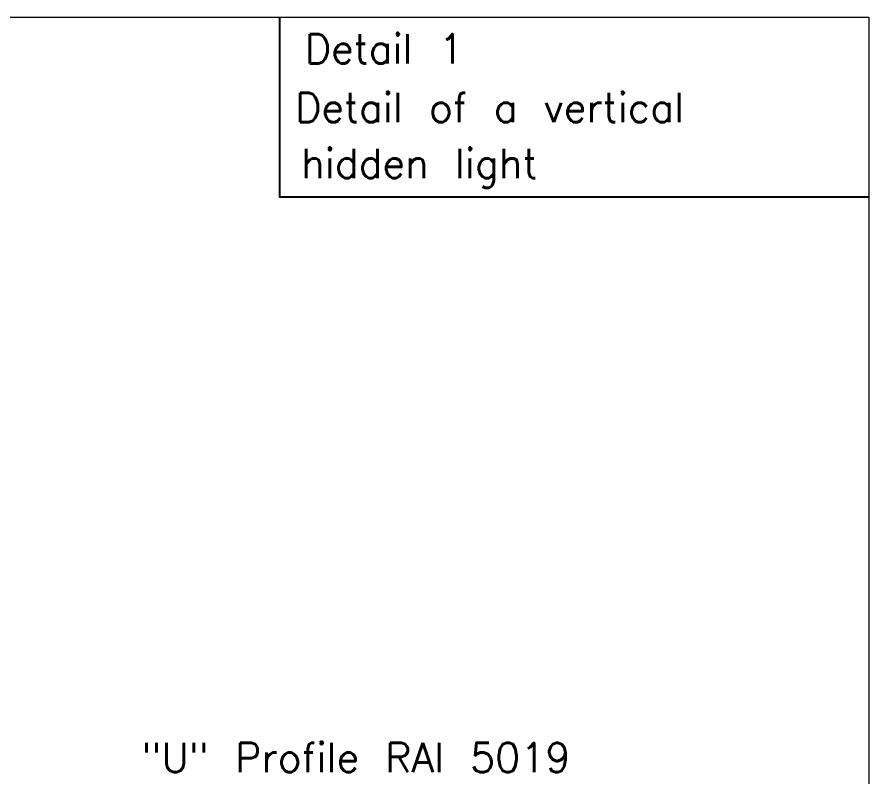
# Model space of a CAD drawing. Header units: inches. Extents: x 4017 to 5703, y -944 to 2840.
# Drawn here: x 5158.6 to 5231.4, y -381 to -316 of the extents above; entities that cross this region are included whole.
import ezdxf

# ---------------------------------------------------------------- set-up
doc = ezdxf.new("R2010")
doc.units = ezdxf.units.IN
doc.header["$MEASUREMENT"] = 0
doc.layers.add('$AUDIT_BAD_LAYER1', color=7, linetype='Continuous')
doc.layers.add('A-TX5', color=2, linetype='Continuous')
doc.layers.add('A-VIEW-30', color=6, linetype='Continuous', lineweight=15)
doc.styles.add('FONT_9', font='txt.shx')

# ---------------------------------------------------------------- blocks, each defined once
blk = doc.blocks.new('ddzx')
at = {"layer": 'A-TX5'}
blk.add_lwpolyline([(21.126, 25.827), (21.126, 22.754), (31.208, 22.754)], dxfattribs=at)
blk.add_lwpolyline([(21.126, 25.827), (21.126, 22.754), (31.208, 22.754)], dxfattribs=at)
at = {"layer": 'A-VIEW-30'}
blk.add_lwpolyline([(0, 25.827), (31.208, 25.827), (31.208, 0), (0, 0)], close=True, dxfattribs=at)
blk.add_lwpolyline([(0, 25.827), (31.208, 25.827), (31.208, 0), (0, 0)], close=True, dxfattribs=at)
blk.add_lwpolyline([(0, 25.827), (31.208, 25.827), (31.208, 0), (0, 0)], close=True, dxfattribs=at)
at = {"layer": 'A-TX5', "color": 4, "style": 'FONT_9'}
for s, p in [('Detail 1', (21.562, 25.034)), ('Detail of a vertical ', (21.396, 24.029)), ('hidden light', (21.497, 23.074)), ('"U" Profile RAl 5019', (18.766, 12.914))]:
    blk.add_text(s, height=0.5, dxfattribs=at).set_placement(p)

msp = doc.modelspace()

# ---------------------------------------------------------------- block references
at = {"layer": '$AUDIT_BAD_LAYER1', "xscale": 5, "yscale": 5, "zscale": 5}
msp.add_blockref('ddzx', (5075.379, -445.149), dxfattribs=at)

doc.saveas('drawing.dxf')
